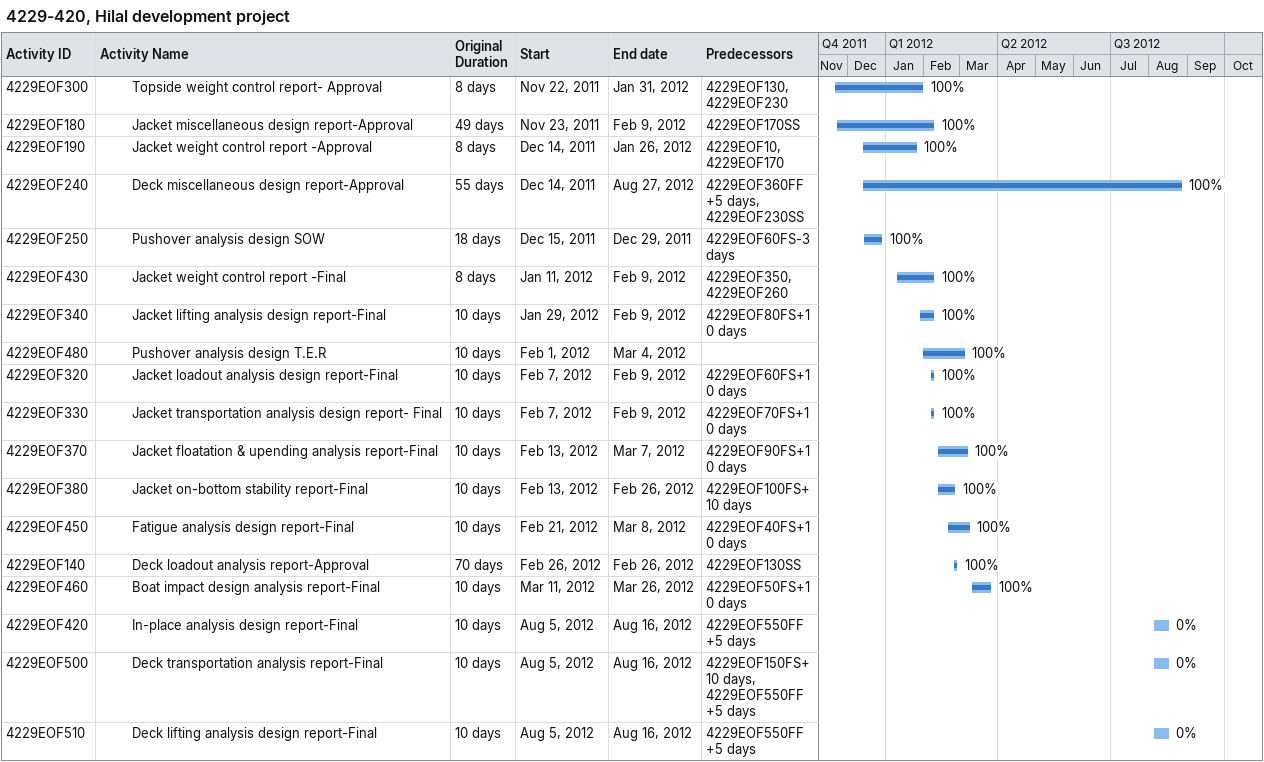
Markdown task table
4229-420, Hilal development project

| ID | Level | Task | Original duration | Start | Finish | Predecessors | % complete |
|---|---|---|---|---|---|---|---|
| 4229EOF300 | 4 | Topside weight control report- Approval | 8d | 2011-11-22 | 2012-01-31 | 4229EOF130, 4229EOF230 | 100 |
| 4229EOF180 | 4 | Jacket miscellaneous design report-Approval | 49d | 2011-11-23 | 2012-02-09 | 4229EOF170SS | 100 |
| 4229EOF190 | 4 | Jacket weight control report -Approval | 8d | 2011-12-14 | 2012-01-26 | 4229EOF10, 4229EOF170 | 100 |
| 4229EOF240 | 4 | Deck miscellaneous design report-Approval | 55d | 2011-12-14 | 2012-08-27 | 4229EOF360FF+5d, 4229EOF230SS | 100 |
| 4229EOF250 | 4 | Pushover analysis design SOW | 18d | 2011-12-15 | 2011-12-29 | 4229EOF60FS-3d | 100 |
| 4229EOF430 | 4 | Jacket weight control report -Final | 8d | 2012-01-11 | 2012-02-09 | 4229EOF350, 4229EOF260 | 100 |
| 4229EOF340 | 4 | Jacket lifting analysis design report-Final | 10d | 2012-01-29 | 2012-02-09 | 4229EOF80FS+10d | 100 |
| 4229EOF480 | 4 | Pushover analysis design T.E.R | 10d | 2012-02-01 | 2012-03-04 |  | 100 |
| 4229EOF320 | 4 | Jacket loadout analysis design report-Final | 10d | 2012-02-07 | 2012-02-09 | 4229EOF60FS+10d | 100 |
| 4229EOF330 | 4 | Jacket transportation analysis design report- Final | 10d | 2012-02-07 | 2012-02-09 | 4229EOF70FS+10d | 100 |
| 4229EOF370 | 4 | Jacket floatation & upending analysis report-Final | 10d | 2012-02-13 | 2012-03-07 | 4229EOF90FS+10d | 100 |
| 4229EOF380 | 4 | Jacket on-bottom stability report-Final | 10d | 2012-02-13 | 2012-02-26 | 4229EOF100FS+10d | 100 |
| 4229EOF450 | 4 | Fatigue analysis design report-Final | 10d | 2012-02-21 | 2012-03-08 | 4229EOF40FS+10d | 100 |
| 4229EOF140 | 4 | Deck loadout analysis report-Approval | 70d | 2012-02-26 | 2012-02-26 | 4229EOF130SS | 100 |
| 4229EOF460 | 4 | Boat impact design analysis report-Final | 10d | 2012-03-11 | 2012-03-26 | 4229EOF50FS+10d | 100 |
| 4229EOF420 | 4 | In-place analysis design report-Final | 10d | 2012-08-05 | 2012-08-16 | 4229EOF550FF+5d | 0 |
| 4229EOF500 | 4 | Deck transportation analysis report-Final | 10d | 2012-08-05 | 2012-08-16 | 4229EOF150FS+10d, 4229EOF550FF+5d | 0 |
| 4229EOF510 | 4 | Deck lifting analysis design report-Final | 10d | 2012-08-05 | 2012-08-16 | 4229EOF550FF+5d | 0 |
